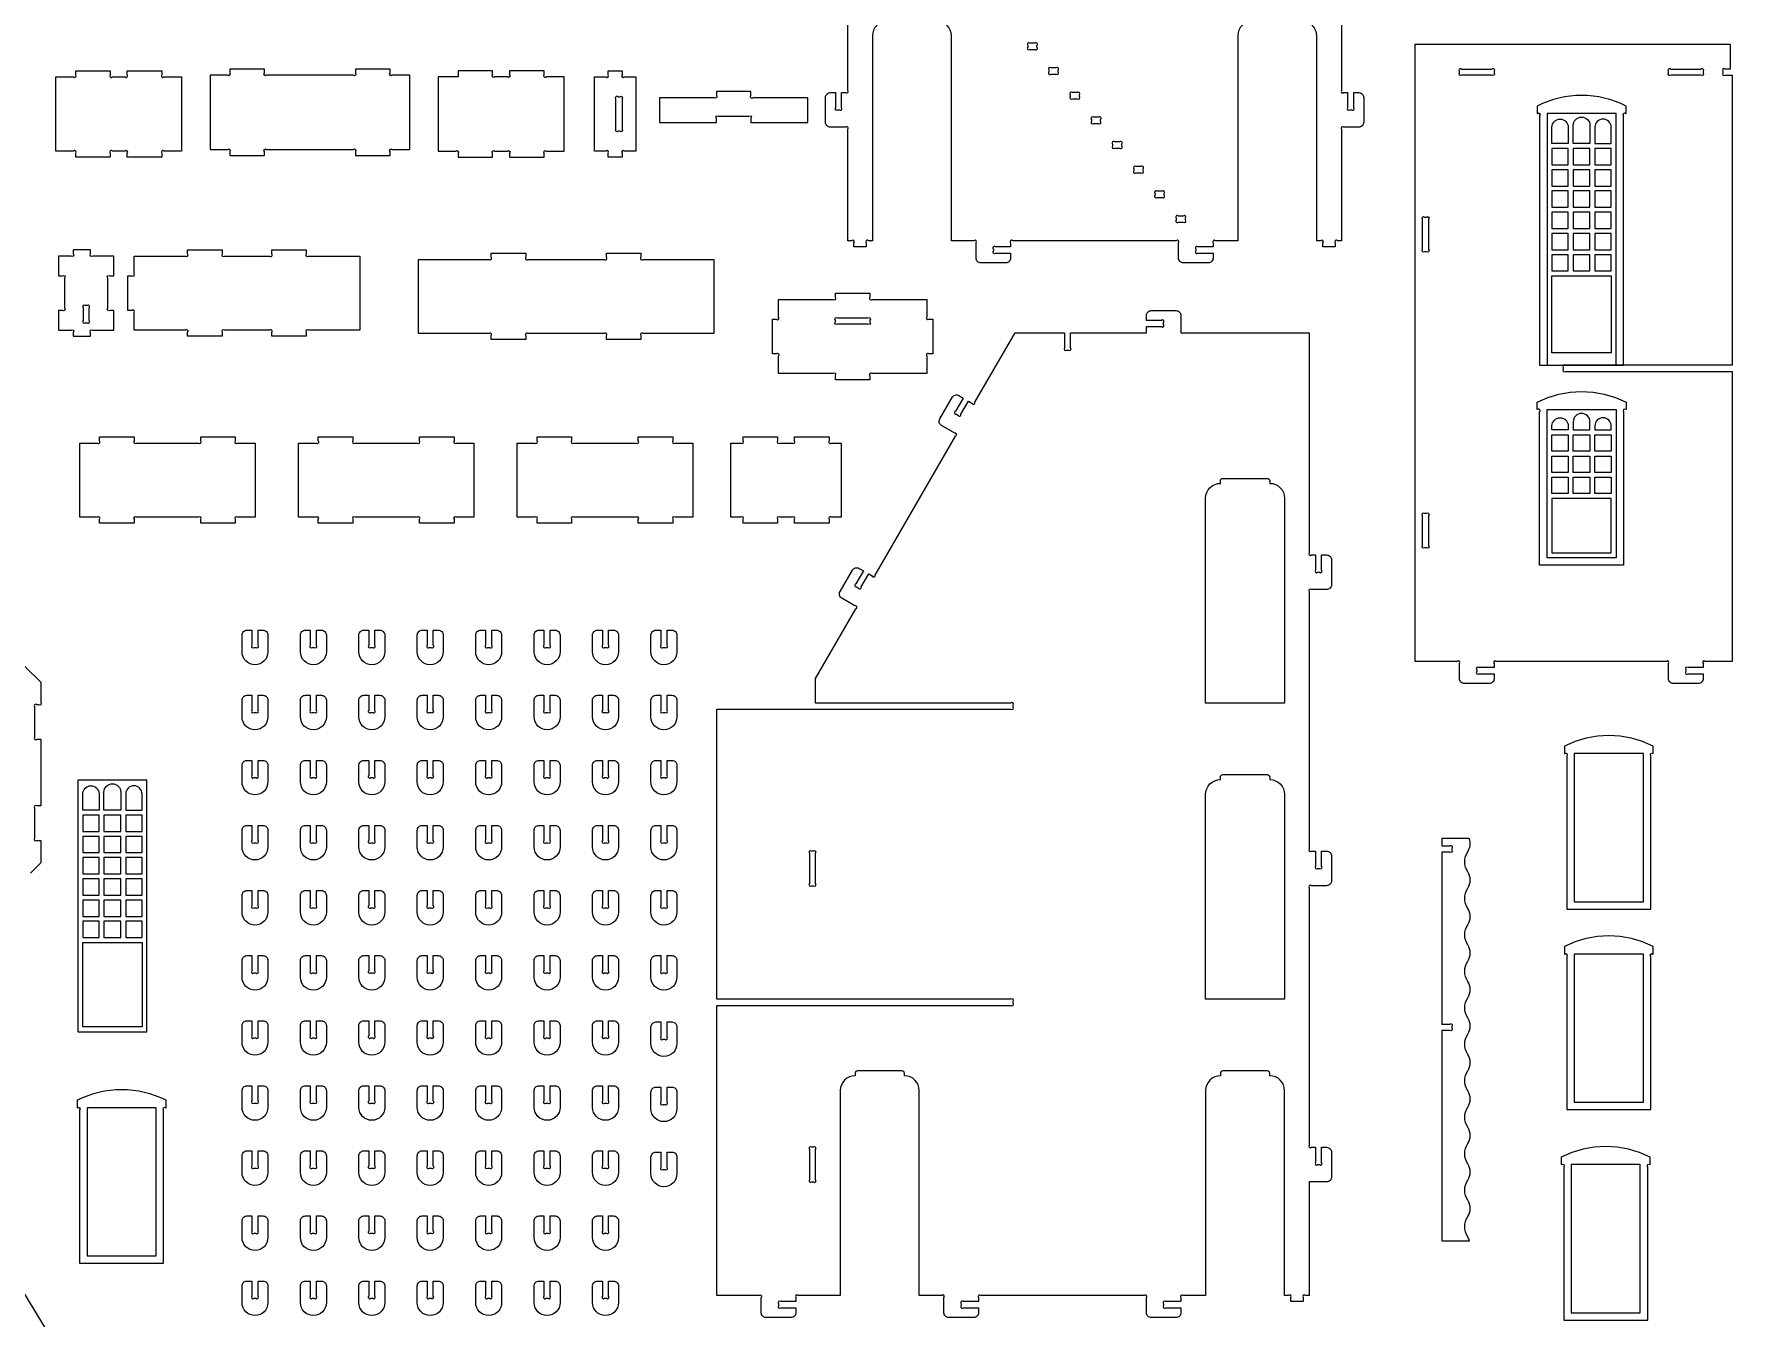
# Model space of a CAD drawing. Extents: x -923 to 1153, y -842 to 974.
# Drawn here: x 326 to 1151, y -45 to 579 of the extents above; entities that cross this region are included whole.
import ezdxf

# ---------------------------------------------------------------- set-up
doc = ezdxf.new("R2010")
doc.units = 0
doc.header["$MEASUREMENT"] = 0
doc.layers.get('0').update_dxf_attribs({"linetype": 'CONTINUOUS'})

msp = doc.modelspace()

# ---------------------------------------------------------------- linework, layer by layer
for points in [[(961.21, 676.88), (961.21, 551.8, 1), (962.27, 550.74), (964.21, 550.74), (964.21, 543.4, 1), (965.27, 542.34), (966.15, 542.34, 1), (967.21, 543.4), (967.21, 550.74), (969.61, 550.74, -0.414214), (972.01, 548.34), (972.01, 536.34, -0.414214), (969.61, 533.94), (962.27, 533.94, 1), (961.21, 532.88), (961.21, 478.74), (959.27, 478.74, 1), (958.21, 477.68), (958.21, 475.74), (952.21, 475.74), (952.21, 477.68, 1), (951.15, 478.74), (949.21, 478.74), (949.21, 578.34, 0.414214), (942.01, 585.54)], [(740.41, 585.54, 0.414214), (733.21, 578.34), (733.21, 478.74), (731.27, 478.74, 1), (730.21, 477.68), (730.21, 475.74), (724.21, 475.74), (724.21, 477.68, 1), (723.15, 478.74), (721.21, 478.74), (721.21, 532.88, 1), (720.15, 533.94), (712.81, 533.94, -0.414214), (710.41, 536.34), (710.41, 548.34, -0.414214), (712.81, 550.74), (715.21, 550.74), (715.21, 543.4, 1), (716.27, 542.34), (717.15, 542.34, 1), (718.21, 543.4), (718.21, 550.74), (720.15, 550.74, 1), (721.21, 551.8), (721.21, 619.74)], [(918.01, 585.54, 0.414214), (910.81, 578.34), (910.81, 478.74), (899.87, 478.74, 1), (898.81, 477.68), (898.81, 475.74), (891.47, 475.74, 1), (890.41, 474.68), (890.41, 473.8, 1), (891.47, 472.74), (898.81, 472.74), (898.81, 470.34, -0.414214), (896.41, 467.94), (884.41, 467.94, -0.414214), (882.01, 470.34), (882.01, 477.68, 1), (880.95, 478.74), (801.47, 478.74, 1), (800.41, 477.68), (800.41, 475.74), (793.07, 475.74, 1), (792.01, 474.68), (792.01, 473.8, 1), (793.07, 472.74), (800.41, 472.74), (800.41, 470.34, -0.414214), (798.01, 467.94), (786.01, 467.94, -0.414214), (783.61, 470.34), (783.61, 477.68, 1), (782.55, 478.74), (771.61, 478.74), (771.61, 578.34, 0.414214), (764.41, 585.54)], [(321.25, 271.72), (328.95, 264.03), (328.95, 254.2, -1), (327.89, 253.14), (327.01, 253.14, 1), (325.95, 252.08), (325.95, 237.4, 1), (327.01, 236.34), (328.95, 236.34), (328.95, 203.94), (327.01, 203.94, 1), (325.95, 202.88), (325.95, 188.2, 1), (327.01, 187.14), (328.95, 187.14), (328.95, 176.25), (323.94, 171.25)]]:
    msp.add_lwpolyline(points, format="xyb")
for points in [[(809.79, 571.74), (812.15, 571.74, 1), (813.21, 572.8), (813.21, 573.68, 1), (812.15, 574.74), (809.79, 574.74, 1), (808.73, 573.68), (808.73, 572.8, 1)], [(1150.2, 562.2), (1147.66, 562.2, 1), (1146.6, 561.14), (1146.6, 560.26, 1), (1147.66, 559.2), (1151.08, 559.2), (1151.08, 418.2), (1070.05, 418.2, 1), (1068.99, 417.14), (1068.99, 416.26, 1), (1070.05, 415.2), (1151.08, 415.2), (1151.08, 274.2), (1138.07, 274.2, 1), (1137.01, 273.14), (1137.01, 271.2), (1129.67, 271.2, 1), (1128.61, 270.14), (1128.61, 269.26, 1), (1129.67, 268.2), (1137.01, 268.2), (1137.01, 265.8, -0.414214), (1134.61, 263.4), (1122.61, 263.4, -0.414214), (1120.21, 265.8), (1120.21, 273.14, 1), (1119.15, 274.2), (1036.45, 274.2, 1), (1035.39, 273.14), (1035.39, 271.2), (1028.05, 271.2, 1), (1026.99, 270.14), (1026.99, 269.26, 1), (1028.05, 268.2), (1035.39, 268.2), (1035.39, 265.8, -0.414214), (1032.99, 263.4), (1020.99, 263.4, -0.414214), (1018.59, 265.8), (1018.59, 273.14, 1), (1017.53, 274.2), (996.99, 274.2), (996.99, 574.2), (1150.2, 574.2)], [(397.42, 522.33), (388.84, 522.33, 1), (387.78, 521.27), (387.78, 519.33), (370.98, 519.33), (370.98, 521.27, 1), (369.92, 522.33), (363.79, 522.33, 1), (362.73, 521.27), (362.73, 519.33), (345.93, 519.33), (345.93, 521.27, 1), (344.87, 522.33), (336.28, 522.33), (336.28, 558.33), (344.87, 558.33, 1), (345.93, 559.39), (345.93, 561.33), (362.73, 561.33), (362.73, 559.39, 1), (363.79, 558.33), (369.92, 558.33, 1), (370.98, 559.39), (370.98, 561.33), (387.78, 561.33), (387.78, 559.39, 1), (388.84, 558.33), (397.42, 558.33)], [(437.66, 520.14), (437.66, 522.08, -1), (438.72, 523.14), (480.85, 523.14, -1), (481.91, 522.08), (481.91, 520.14), (498.71, 520.14), (498.71, 522.08, -1), (499.77, 523.14), (508.36, 523.14), (508.36, 559.14), (499.77, 559.14, -1), (498.71, 560.2), (498.71, 562.14), (481.91, 562.14), (481.91, 560.2, -1), (480.85, 559.14), (438.72, 559.14, -1), (437.66, 560.2), (437.66, 562.14), (420.86, 562.14), (420.86, 560.2, -1), (419.8, 559.14), (411.22, 559.14), (411.22, 523.14), (419.8, 523.14, -1), (420.86, 522.08), (420.86, 520.14)], [(573.65, 519.33), (573.65, 521.27, -1), (574.71, 522.33), (583.29, 522.33), (583.29, 558.33), (574.71, 558.33, -1), (573.65, 559.39), (573.65, 561.33), (556.85, 561.33), (556.85, 559.39, -1), (555.79, 558.33), (549.65, 558.33, -1), (548.59, 559.39), (548.59, 561.33), (531.79, 561.33), (531.79, 558.33), (522.15, 558.33), (522.15, 522.33), (530.73, 522.33, -1), (531.79, 521.27), (531.79, 519.33), (548.59, 519.33), (548.59, 521.27, -1), (549.65, 522.33), (555.79, 522.33, -1), (556.85, 521.27), (556.85, 519.33)], [(618.2, 522.33), (612.55, 522.33, 1), (611.49, 521.27), (611.49, 519.33), (604.77, 519.33), (604.77, 521.27, 1), (603.71, 522.33), (598.06, 522.33), (598.06, 558.33), (603.71, 558.33, 1), (604.77, 559.39), (604.77, 561.33), (611.49, 561.33), (611.49, 559.39, 1), (612.55, 558.33), (618.2, 558.33)], [(819.03, 561.68), (819.03, 560.8, 1), (820.09, 559.74), (822.45, 559.74, 1), (823.52, 560.8), (823.52, 561.68, 1), (822.45, 562.74), (820.09, 562.74, 1)], [(1019.65, 562.2), (1034.33, 562.2, -1), (1035.39, 561.14), (1035.39, 560.26, -1), (1034.33, 559.2), (1019.65, 559.2, -1), (1018.59, 560.26), (1018.59, 561.14, -1)], [(1135.95, 559.2), (1121.27, 559.2, -1), (1120.21, 560.26), (1120.21, 561.14, -1), (1121.27, 562.2), (1135.95, 562.2, -1), (1137.01, 561.14), (1137.01, 560.26, -1)], [(611.49, 547.67), (611.49, 532.99, -1), (610.43, 531.93), (609.55, 531.93, -1), (608.49, 532.99), (608.49, 547.67, -1), (609.55, 548.73), (610.43, 548.73, -1)], [(657.35, 536.25), (657.35, 538.19, -1), (658.41, 539.25), (673.09, 539.25, -1), (674.15, 538.19), (674.15, 536.25), (701.75, 536.25), (701.75, 548.25), (675.21, 548.25, -1), (674.15, 549.31), (674.15, 551.25), (657.35, 551.25), (657.35, 549.31, -1), (656.29, 548.25), (629.75, 548.25), (629.75, 536.25)], [(833.82, 548.8), (833.82, 549.68, 1), (832.76, 550.74), (830.4, 550.74, 1), (829.34, 549.68), (829.34, 548.8, 1), (830.4, 547.74), (832.76, 547.74, 1)], [(1056.35, 540.6), (1056.49, 540.6, -1), (1057.55, 539.54), (1057.55, 418.2), (1098.35, 418.2), (1098.35, 539.54, -1), (1099.41, 540.6), (1099.55, 540.6), (1099.55, 544.2, 0.238913), (1056.35, 544.2)], [(840.71, 535.74), (843.07, 535.74, 1), (844.13, 536.8), (844.13, 537.68, 1), (843.07, 538.74), (840.71, 538.74, 1), (839.65, 537.68), (839.65, 536.8, 1)], [(1071.47, 533.86), (1071.47, 525.94), (1063.55, 525.94), (1063.55, 533.86, -1)], [(1073.87, 525.94), (1073.87, 534.72, -1), (1082.03, 534.72), (1082.03, 525.94)], [(1084.43, 533.86), (1084.43, 525.94), (1092.35, 525.94), (1092.35, 533.86, 1)], [(851.02, 523.74), (853.38, 523.74, 1), (854.44, 524.8), (854.44, 525.68, 1), (853.38, 526.74), (851.02, 526.74, 1), (849.96, 525.68), (849.96, 524.8, 1)], [(861.33, 511.74), (863.69, 511.74, 1), (864.75, 512.8), (864.75, 513.68, 1), (863.69, 514.74), (861.33, 514.74, 1), (860.27, 513.68), (860.27, 512.8, 1)], [(871.64, 499.74), (874, 499.74, 1), (875.06, 500.8), (875.06, 501.68, 1), (874, 502.74), (871.64, 502.74, 1), (870.58, 501.68), (870.58, 500.8, 1)], [(881.95, 487.74), (884.31, 487.74, 1), (885.37, 488.8), (885.37, 489.68, 1), (884.31, 490.74), (881.95, 490.74, 1), (880.89, 489.68), (880.89, 488.8, 1)], [(1003.59, 489.14), (1003.59, 474.46, -1), (1002.53, 473.4), (1002.09, 473.4), (1001.65, 473.4, -1), (1000.59, 474.46), (1000.59, 489.14, -1), (1001.65, 490.2), (1002.53, 490.2, -1)], [(353.11, 432.24), (353.11, 434.18, -1), (354.17, 435.24), (364.51, 435.24), (364.51, 444.84), (362.57, 444.84, -1), (361.51, 445.9), (361.51, 460.58, -1), (362.57, 461.64), (364.51, 461.64), (364.51, 471.24), (354.17, 471.24, -1), (353.11, 472.3), (353.11, 474.24), (344.71, 474.24), (344.71, 472.3, -1), (343.65, 471.24), (337.51, 471.24), (337.51, 461.64), (339.45, 461.64, -1), (340.51, 460.58), (340.51, 445.9, -1), (339.45, 444.84), (337.51, 444.84), (337.51, 435.24), (343.65, 435.24, -1), (344.71, 434.18), (344.71, 432.24)], [(484.07, 435.24), (459.09, 435.24, 1), (458.03, 434.18), (458.03, 432.24), (441.23, 432.24), (441.23, 434.18, 1), (440.17, 435.24), (418.2, 435.24, 1), (417.14, 434.18), (417.14, 432.24), (400.34, 432.24), (400.34, 434.18, 1), (399.28, 435.24), (374.3, 435.24), (374.3, 443.78, 1), (373.24, 444.84), (371.3, 444.84), (371.3, 461.64), (373.24, 461.64, 1), (374.3, 462.7), (374.3, 471.24), (399.28, 471.24, 1), (400.34, 472.3), (400.34, 474.24), (417.14, 474.24), (417.14, 472.3, 1), (418.2, 471.24), (440.17, 471.24, 1), (441.23, 472.3), (441.23, 474.24), (458.03, 474.24), (458.03, 472.3, 1), (459.09, 471.24), (484.07, 471.24)], [(564.69, 472.63), (564.69, 470.69, 1), (565.75, 469.63), (602.82, 469.63, 1), (603.88, 470.69), (603.88, 472.63), (620.68, 472.63), (620.68, 470.69, 1), (621.74, 469.63), (656.06, 469.63), (656.06, 433.63), (621.74, 433.63, 1), (620.68, 432.57), (620.68, 430.63), (603.88, 430.63), (603.88, 432.57, 1), (602.82, 433.63), (565.75, 433.63, 1), (564.69, 432.57), (564.69, 430.63), (547.89, 430.63), (547.89, 432.57, 1), (546.83, 433.63), (512.51, 433.63), (512.51, 469.63), (546.83, 469.63, 1), (547.89, 470.69), (547.89, 472.63)], [(349.51, 446.18), (349.51, 439.9, 1), (350.57, 438.84), (351.45, 438.84, 1), (352.51, 439.9), (352.51, 446.18, 1), (351.45, 447.24), (350.57, 447.24, 1)], [(715.23, 411.16), (715.23, 413.1, 1), (714.17, 414.16), (687.63, 414.16), (687.63, 422.7, 1), (686.57, 423.76), (684.63, 423.76), (684.63, 440.56), (686.57, 440.56, 1), (687.63, 441.62), (687.63, 450.16), (714.17, 450.16, 1), (715.23, 451.22), (715.23, 453.16), (732.03, 453.16), (732.03, 451.22, 1), (733.09, 450.16), (759.63, 450.16), (759.63, 441.62, 1), (760.69, 440.56), (762.63, 440.56), (762.63, 423.76), (760.69, 423.76, 1), (759.63, 422.7), (759.63, 414.16), (733.09, 414.16, 1), (732.03, 413.1), (732.03, 411.16)], [(827.63, 425.56), (828.51, 425.56, 1), (829.57, 426.62), (829.57, 433.96), (866.38, 433.96), (866.38, 436.96), (873.72, 436.96, 1), (874.78, 438.02), (874.78, 438.9, 1), (873.72, 439.96), (866.38, 439.96), (866.38, 442.36, -0.414214), (868.78, 444.76), (880.78, 444.76, -0.414214), (883.18, 442.36), (883.18, 433.96), (945.58, 433.96), (945.58, 327.02, 1), (946.64, 325.96), (948.58, 325.96), (948.58, 318.62, 1), (949.64, 317.56), (950.52, 317.56, 1), (951.58, 318.62), (951.58, 325.96), (953.98, 325.96, -0.414214), (956.38, 323.56), (956.38, 311.56, -0.414214), (953.98, 309.16), (946.64, 309.16, 1), (945.58, 308.1), (945.58, 183.02, 1), (946.64, 181.96), (948.58, 181.96), (948.58, 174.62, 1), (949.64, 173.56), (950.52, 173.56, 1), (951.58, 174.62), (951.58, 181.96), (953.98, 181.96, -0.414214), (956.38, 179.56), (956.38, 167.56, -0.414214), (953.98, 165.16), (946.64, 165.16, 1), (945.58, 164.1), (945.58, 39.02, 1), (946.64, 37.96), (948.58, 37.96), (948.58, 30.62, 1), (949.64, 29.56), (950.52, 29.56, 1), (951.58, 30.62), (951.58, 37.96), (953.98, 37.96, -0.414214), (956.38, 35.56), (956.38, 23.56, -0.414214), (953.98, 21.16), (945.58, 21.16), (945.58, -34.04), (943.64, -34.04, 1), (942.58, -35.1), (942.58, -37.04), (936.58, -37.04), (936.58, -35.1, 1), (935.52, -34.04), (933.58, -34.04), (933.58, 65.56, 0.414214), (926.38, 72.76), (926.38, 73.96, 0.414214), (925.18, 75.16), (903.58, 75.16, 0.414214), (902.38, 73.96), (902.38, 72.76, 0.414214), (895.18, 65.56), (895.18, -34.04), (884.24, -34.04, 1), (883.18, -35.1), (883.18, -37.04), (875.84, -37.04, 1), (874.78, -38.1), (874.78, -38.98, 1), (875.84, -40.04), (883.18, -40.04), (883.18, -42.44, -0.414214), (880.78, -44.84), (868.78, -44.84, -0.414214), (866.38, -42.44), (866.38, -35.1, 1), (865.32, -34.04), (785.84, -34.04, 1), (784.78, -35.1), (784.78, -37.04), (777.44, -37.04, 1), (776.38, -38.1), (776.38, -38.98, 1), (777.44, -40.04), (784.78, -40.04), (784.78, -42.44, -0.414214), (782.38, -44.84), (770.38, -44.84, -0.414214), (767.98, -42.44), (767.98, -35.1, 1), (766.92, -34.04), (755.98, -34.04), (755.98, 65.56, 0.414214), (748.78, 72.76), (748.78, 73.96, 0.414214), (747.58, 75.16), (725.98, 75.16, 0.414214), (724.78, 73.96), (724.78, 72.76, 0.414214), (717.58, 65.56), (717.58, -34.04), (697.04, -34.04, 1), (695.98, -35.1), (695.98, -37.04), (688.64, -37.04, 1), (687.58, -38.1), (687.58, -38.98, 1), (688.64, -40.04), (695.98, -40.04), (695.98, -42.44, -0.414214), (693.58, -44.84), (681.58, -44.84, -0.414214), (679.18, -42.44), (679.18, -35.1, 1), (678.12, -34.04), (657.58, -34.04), (657.58, 106.96), (800.52, 106.96, 1), (801.58, 108.02), (801.58, 108.9, 1), (800.52, 109.96), (657.58, 109.96), (657.58, 250.96), (800.52, 250.96, 1), (801.58, 252.02), (801.58, 252.9, 1), (800.52, 253.96), (705.58, 253.96), (705.58, 265.96), (725.1, 299.77, 1), (724.71, 301.22), (718.35, 304.89, -0.414214), (717.47, 308.17), (723.47, 318.56, -0.414214), (726.75, 319.44), (728.83, 318.24), (725.16, 311.88, 1), (725.55, 310.43), (726.31, 309.99, 1), (727.76, 310.38), (731.43, 316.74), (733.11, 315.77, 1), (734.56, 316.16), (773.59, 383.77, 1), (773.21, 385.22), (766.85, 388.89, -0.414214), (765.97, 392.17), (771.97, 402.56, -0.414214), (775.25, 403.44), (777.33, 402.24), (773.66, 395.88, 1), (774.05, 394.43), (774.81, 393.99, 1), (776.26, 394.38), (779.93, 400.74), (781.61, 399.77, 1), (783.05, 400.16), (802.57, 433.96), (826.57, 433.96), (826.57, 426.62, 1)], [(730.97, 438.16), (716.29, 438.16, -1), (715.23, 439.22), (715.23, 440.1, -1), (716.29, 441.16), (730.97, 441.16, -1), (732.03, 440.1), (732.03, 439.22, -1)], [(1099.55, 396.6), (1099.41, 396.6, 1), (1098.35, 395.54), (1098.35, 321), (1057.55, 321), (1057.55, 395.54, 1), (1056.49, 396.6), (1056.35, 396.6), (1056.35, 400.2, -0.238913), (1099.55, 400.2)], [(1071.47, 388.66), (1071.47, 386.74), (1063.55, 386.74), (1063.55, 388.66, -1)], [(1082.03, 386.74), (1082.03, 390.72, 1), (1073.87, 390.72), (1073.87, 386.74)], [(1084.43, 388.66), (1084.43, 386.74), (1092.35, 386.74), (1092.35, 388.66, 1)], [(433.15, 344.34), (424.57, 344.34, 1), (423.5, 343.28), (423.5, 341.34), (406.7, 341.34), (406.7, 343.28, 1), (405.64, 344.34), (375.36, 344.34, 1), (374.3, 343.28), (374.3, 341.34), (357.5, 341.34), (357.5, 343.28, 1), (356.44, 344.34), (347.86, 344.34), (347.86, 380.34), (356.44, 380.34, 1), (357.5, 381.4), (357.5, 383.34), (374.3, 383.34), (374.3, 381.4, 1), (375.36, 380.34), (405.64, 380.34, 1), (406.7, 381.4), (406.7, 383.34), (423.5, 383.34), (423.5, 381.4, 1), (424.57, 380.34), (433.15, 380.34)], [(454.21, 380.34), (462.79, 380.34, 1), (463.85, 381.4), (463.85, 383.34), (480.65, 383.34), (480.65, 381.4, 1), (481.71, 380.34), (511.99, 380.34, 1), (513.05, 381.4), (513.05, 383.34), (529.85, 383.34), (529.85, 381.4, 1), (530.91, 380.34), (539.5, 380.34), (539.5, 344.34), (530.91, 344.34, 1), (529.85, 343.28), (529.85, 341.34), (513.05, 341.34), (513.05, 343.28, 1), (511.99, 344.34), (481.71, 344.34, 1), (480.65, 343.28), (480.65, 341.34), (463.85, 341.34), (463.85, 343.28, 1), (462.79, 344.34), (454.21, 344.34)], [(560.55, 380.34), (569.14, 380.34, 1), (570.2, 381.4), (570.2, 383.34), (587, 383.34), (587, 381.4, 1), (588.06, 380.34), (618.34, 380.34, 1), (619.4, 381.4), (619.4, 383.34), (636.2, 383.34), (636.2, 381.4, 1), (637.26, 380.34), (645.84, 380.34), (645.84, 344.34), (637.26, 344.34, 1), (636.2, 343.28), (636.2, 341.34), (619.4, 341.34), (619.4, 343.28, 1), (618.34, 344.34), (588.06, 344.34, 1), (587, 343.28), (587, 341.34), (570.2, 341.34), (570.2, 343.28, 1), (569.14, 344.34), (560.55, 344.34)], [(664.46, 380.34), (669.24, 380.34, 1), (670.3, 381.4), (670.3, 383.34), (687.1, 383.34), (687.1, 381.4, 1), (688.16, 380.34), (694.29, 380.34, 1), (695.35, 381.4), (695.35, 383.34), (712.15, 383.34), (712.15, 381.4, 1), (713.21, 380.34), (717.99, 380.34), (717.99, 344.34), (713.21, 344.34, 1), (712.15, 343.28), (712.15, 341.34), (695.35, 341.34), (695.35, 343.28, 1), (694.29, 344.34), (688.16, 344.34, 1), (687.1, 343.28), (687.1, 341.34), (670.3, 341.34), (670.3, 343.28, 1), (669.24, 344.34), (664.46, 344.34)], [(933.58, 353.56), (933.58, 253.96), (895.18, 253.96), (895.18, 353.56, -0.414214), (902.38, 360.76), (902.38, 361.96, -0.414214), (903.58, 363.16), (925.18, 363.16, -0.414214), (926.38, 361.96), (926.38, 360.76, -0.414214)], [(1003.59, 345.14), (1003.59, 330.46, -1), (1002.53, 329.4), (1002.09, 329.4), (1001.65, 329.4, -1), (1000.59, 330.46), (1000.59, 345.14, -1), (1001.65, 346.2), (1002.53, 346.2, -1)], [(431.56, 289.38), (431.56, 282.04, 1), (432.62, 280.98), (433.5, 280.98, 1), (434.56, 282.04), (434.56, 289.38), (436.96, 289.38, -0.414214), (439.36, 286.98), (439.36, 278.88, -1), (426.76, 278.88), (426.76, 286.98, -0.414214), (429.16, 289.38)], [(459.96, 289.38), (459.96, 282.04, 1), (461.02, 280.98), (461.9, 280.98, 1), (462.96, 282.04), (462.96, 289.38), (465.36, 289.38, -0.414214), (467.76, 286.98), (467.76, 278.88, -1), (455.16, 278.88), (455.16, 286.98, -0.414214), (457.56, 289.38)], [(488.36, 289.38), (488.36, 282.04, 1), (489.42, 280.98), (490.3, 280.98, 1), (491.36, 282.04), (491.36, 289.38), (493.76, 289.38, -0.414214), (496.16, 286.98), (496.16, 278.88, -1), (483.56, 278.88), (483.56, 286.98, -0.414214), (485.96, 289.38)], [(516.76, 289.38), (516.76, 282.04, 1), (517.82, 280.98), (518.7, 280.98, 1), (519.76, 282.04), (519.76, 289.38), (522.16, 289.38, -0.414214), (524.56, 286.98), (524.56, 278.88, -1), (511.96, 278.88), (511.96, 286.98, -0.414214), (514.36, 289.38)], [(545.16, 289.38), (545.16, 282.04, 1), (546.22, 280.98), (547.1, 280.98, 1), (548.16, 282.04), (548.16, 289.38), (550.56, 289.38, -0.414214), (552.96, 286.98), (552.96, 278.88, -1), (540.36, 278.88), (540.36, 286.98, -0.414214), (542.76, 289.38)], [(573.56, 289.38), (573.56, 282.04, 1), (574.62, 280.98), (575.5, 280.98, 1), (576.56, 282.04), (576.56, 289.38), (578.96, 289.38, -0.414214), (581.36, 286.98), (581.36, 278.88, -1), (568.76, 278.88), (568.76, 286.98, -0.414214), (571.16, 289.38)], [(601.96, 289.38), (601.96, 282.04, 1), (603.02, 280.98), (603.9, 280.98, 1), (604.96, 282.04), (604.96, 289.38), (607.36, 289.38, -0.414214), (609.76, 286.98), (609.76, 278.88, -1), (597.16, 278.88), (597.16, 286.98, -0.414214), (599.56, 289.38)], [(630.36, 289.38), (630.36, 282.04, 1), (631.42, 280.98), (632.3, 280.98, 1), (633.36, 282.04), (633.36, 289.38), (635.76, 289.38, -0.414214), (638.16, 286.98), (638.16, 278.88, -1), (625.56, 278.88), (625.56, 286.98, -0.414214), (627.96, 289.38)], [(431.56, 257.74), (431.56, 250.4, 1), (432.62, 249.34), (433.5, 249.34, 1), (434.56, 250.4), (434.56, 257.74), (436.96, 257.74, -0.414214), (439.36, 255.34), (439.36, 247.24, -1), (426.76, 247.24), (426.76, 255.34, -0.414214), (429.16, 257.74)], [(459.96, 257.74), (459.96, 250.4, 1), (461.02, 249.34), (461.9, 249.34, 1), (462.96, 250.4), (462.96, 257.74), (465.36, 257.74, -0.414214), (467.76, 255.34), (467.76, 247.24, -1), (455.16, 247.24), (455.16, 255.34, -0.414214), (457.56, 257.74)], [(488.36, 257.74), (488.36, 250.4, 1), (489.42, 249.34), (490.3, 249.34, 1), (491.36, 250.4), (491.36, 257.74), (493.76, 257.74, -0.414214), (496.16, 255.34), (496.16, 247.24, -1), (483.56, 247.24), (483.56, 255.34, -0.414214), (485.96, 257.74)], [(516.76, 257.74), (516.76, 250.4, 1), (517.82, 249.34), (518.7, 249.34, 1), (519.76, 250.4), (519.76, 257.74), (522.16, 257.74, -0.414214), (524.56, 255.34), (524.56, 247.24, -1), (511.96, 247.24), (511.96, 255.34, -0.414214), (514.36, 257.74)], [(545.16, 257.74), (545.16, 250.4, 1), (546.22, 249.34), (547.1, 249.34, 1), (548.16, 250.4), (548.16, 257.74), (550.56, 257.74, -0.414214), (552.96, 255.34), (552.96, 247.24, -1), (540.36, 247.24), (540.36, 255.34, -0.414214), (542.76, 257.74)], [(573.56, 257.74), (573.56, 250.4, 1), (574.62, 249.34), (575.5, 249.34, 1), (576.56, 250.4), (576.56, 257.74), (578.96, 257.74, -0.414214), (581.36, 255.34), (581.36, 247.24, -1), (568.76, 247.24), (568.76, 255.34, -0.414214), (571.16, 257.74)], [(601.96, 257.74), (601.96, 250.4, 1), (603.02, 249.34), (603.9, 249.34, 1), (604.96, 250.4), (604.96, 257.74), (607.36, 257.74, -0.414214), (609.76, 255.34), (609.76, 247.24, -1), (597.16, 247.24), (597.16, 255.34, -0.414214), (599.56, 257.74)], [(630.36, 257.74), (630.36, 250.4, 1), (631.42, 249.34), (632.3, 249.34, 1), (633.36, 250.4), (633.36, 257.74), (635.76, 257.74, -0.414214), (638.16, 255.34), (638.16, 247.24, -1), (625.56, 247.24), (625.56, 255.34, -0.414214), (627.96, 257.74)], [(1069.58, 229.36), (1069.72, 229.36, -1), (1070.78, 228.3), (1070.78, 153.76), (1111.58, 153.76), (1111.58, 228.3, -1), (1112.64, 229.36), (1112.78, 229.36), (1112.78, 232.96, 0.238913), (1069.58, 232.96)], [(431.56, 226.1), (431.56, 218.76, 1), (432.62, 217.7), (433.5, 217.7, 1), (434.56, 218.76), (434.56, 226.1), (436.96, 226.1, -0.414214), (439.36, 223.7), (439.36, 215.6, -1), (426.76, 215.6), (426.76, 223.7, -0.414214), (429.16, 226.1)], [(459.96, 226.1), (459.96, 218.76, 1), (461.02, 217.7), (461.9, 217.7, 1), (462.96, 218.76), (462.96, 226.1), (465.36, 226.1, -0.414214), (467.76, 223.7), (467.76, 215.6, -1), (455.16, 215.6), (455.16, 223.7, -0.414214), (457.56, 226.1)], [(488.36, 226.1), (488.36, 218.76, 1), (489.42, 217.7), (490.3, 217.7, 1), (491.36, 218.76), (491.36, 226.1), (493.76, 226.1, -0.414214), (496.16, 223.7), (496.16, 215.6, -1), (483.56, 215.6), (483.56, 223.7, -0.414214), (485.96, 226.1)], [(516.76, 226.1), (516.76, 218.76, 1), (517.82, 217.7), (518.7, 217.7, 1), (519.76, 218.76), (519.76, 226.1), (522.16, 226.1, -0.414214), (524.56, 223.7), (524.56, 215.6, -1), (511.96, 215.6), (511.96, 223.7, -0.414214), (514.36, 226.1)], [(545.16, 226.1), (545.16, 218.76, 1), (546.22, 217.7), (547.1, 217.7, 1), (548.16, 218.76), (548.16, 226.1), (550.56, 226.1, -0.414214), (552.96, 223.7), (552.96, 215.6, -1), (540.36, 215.6), (540.36, 223.7, -0.414214), (542.76, 226.1)], [(573.56, 226.1), (573.56, 218.76, 1), (574.62, 217.7), (575.5, 217.7, 1), (576.56, 218.76), (576.56, 226.1), (578.96, 226.1, -0.414214), (581.36, 223.7), (581.36, 215.6, -1), (568.76, 215.6), (568.76, 223.7, -0.414214), (571.16, 226.1)], [(601.96, 226.1), (601.96, 218.76, 1), (603.02, 217.7), (603.9, 217.7, 1), (604.96, 218.76), (604.96, 226.1), (607.36, 226.1, -0.414214), (609.76, 223.7), (609.76, 215.6, -1), (597.16, 215.6), (597.16, 223.7, -0.414214), (599.56, 226.1)], [(630.36, 226.1), (630.36, 218.76, 1), (631.42, 217.7), (632.3, 217.7, 1), (633.36, 218.76), (633.36, 226.1), (635.76, 226.1, -0.414214), (638.16, 223.7), (638.16, 215.6, -1), (625.56, 215.6), (625.56, 223.7, -0.414214), (627.96, 226.1)], [(359.67, 201.86), (359.67, 210.64, -1), (367.83, 210.64), (367.83, 201.86)], [(933.58, 209.56), (933.58, 109.96), (895.18, 109.96), (895.18, 209.56, -0.414214), (902.38, 216.76), (902.38, 217.96, -0.414214), (903.58, 219.16), (925.18, 219.16, -0.414214), (926.38, 217.96), (926.38, 216.76, -0.414214)], [(357.27, 209.78), (357.27, 201.86), (349.35, 201.86), (349.35, 209.78, -1)], [(370.23, 209.78), (370.23, 201.86), (378.15, 201.86), (378.15, 209.78, 1)], [(431.56, 194.46), (431.56, 187.12, 1), (432.62, 186.06), (433.5, 186.06, 1), (434.56, 187.12), (434.56, 194.46), (436.96, 194.46, -0.414214), (439.36, 192.06), (439.36, 183.96, -1), (426.76, 183.96), (426.76, 192.06, -0.414214), (429.16, 194.46)], [(459.96, 194.46), (459.96, 187.12, 1), (461.02, 186.06), (461.9, 186.06, 1), (462.96, 187.12), (462.96, 194.46), (465.36, 194.46, -0.414214), (467.76, 192.06), (467.76, 183.96, -1), (455.16, 183.96), (455.16, 192.06, -0.414214), (457.56, 194.46)], [(488.36, 194.46), (488.36, 187.12, 1), (489.42, 186.06), (490.3, 186.06, 1), (491.36, 187.12), (491.36, 194.46), (493.76, 194.46, -0.414214), (496.16, 192.06), (496.16, 183.96, -1), (483.56, 183.96), (483.56, 192.06, -0.414214), (485.96, 194.46)], [(516.76, 194.46), (516.76, 187.12, 1), (517.82, 186.06), (518.7, 186.06, 1), (519.76, 187.12), (519.76, 194.46), (522.16, 194.46, -0.414214), (524.56, 192.06), (524.56, 183.96, -1), (511.96, 183.96), (511.96, 192.06, -0.414214), (514.36, 194.46)], [(545.16, 194.46), (545.16, 187.12, 1), (546.22, 186.06), (547.1, 186.06, 1), (548.16, 187.12), (548.16, 194.46), (550.56, 194.46, -0.414214), (552.96, 192.06), (552.96, 183.96, -1), (540.36, 183.96), (540.36, 192.06, -0.414214), (542.76, 194.46)], [(573.56, 194.46), (573.56, 187.12, 1), (574.62, 186.06), (575.5, 186.06, 1), (576.56, 187.12), (576.56, 194.46), (578.96, 194.46, -0.414214), (581.36, 192.06), (581.36, 183.96, -1), (568.76, 183.96), (568.76, 192.06, -0.414214), (571.16, 194.46)], [(601.96, 194.46), (601.96, 187.12, 1), (603.02, 186.06), (603.9, 186.06, 1), (604.96, 187.12), (604.96, 194.46), (607.36, 194.46, -0.414214), (609.76, 192.06), (609.76, 183.96, -1), (597.16, 183.96), (597.16, 192.06, -0.414214), (599.56, 194.46)], [(630.36, 194.46), (630.36, 187.12, 1), (631.42, 186.06), (632.3, 186.06, 1), (633.36, 187.12), (633.36, 194.46), (635.76, 194.46, -0.414214), (638.16, 192.06), (638.16, 183.96, -1), (625.56, 183.96), (625.56, 192.06, -0.414214), (627.96, 194.46)], [(702.58, 180.9), (702.58, 166.22, 1), (703.64, 165.16), (704.08, 165.16), (704.52, 165.16, 1), (705.58, 166.22), (705.58, 180.9, 1), (704.52, 181.96), (703.64, 181.96, 1)], [(1023.51, -7.53, 0.076889), (1022.59, -5.53, -0.300981), (1022.59, 4.27, 0.300981), (1022.59, 12.21, -0.300981), (1022.59, 22.01, 0.300981), (1022.59, 29.95, -0.300981), (1022.59, 39.75, 0.300981), (1022.59, 47.69, -0.300981), (1022.59, 57.49, 0.300981), (1022.59, 65.43, -0.300981), (1022.59, 75.23, 0.300981), (1022.59, 83.17, -0.300981), (1022.59, 92.97, 0.300981), (1022.59, 100.91, -0.300981), (1022.59, 110.71, 0.300981), (1022.59, 118.65, -0.300981), (1022.59, 128.45, 0.300981), (1022.59, 136.39, -0.300981), (1022.59, 146.19, 0.300981), (1022.59, 154.13, -0.300981), (1022.59, 163.93, 0.300981), (1022.59, 171.87, -0.300981), (1022.59, 181.67, 0.236244), (1023.37, 188.06), (1010.08, 188.06), (1010.08, 184.46), (1013.82, 184.46, -1), (1014.88, 183.4), (1014.88, 182.52, -1), (1013.82, 181.46), (1010.08, 181.46), (1010.08, 97.8), (1013.82, 97.8, -1), (1014.88, 96.74), (1014.88, 95.86, -1), (1013.82, 94.8), (1010.08, 94.8), (1010.08, -7.53)], [(431.56, 162.81), (431.56, 155.48, 1), (432.62, 154.41), (433.5, 154.41, 1), (434.56, 155.48), (434.56, 162.81), (436.96, 162.81, -0.414214), (439.36, 160.41), (439.36, 152.31, -1), (426.76, 152.31), (426.76, 160.41, -0.414214), (429.16, 162.81)], [(459.96, 162.81), (459.96, 155.48, 1), (461.02, 154.41), (461.9, 154.41, 1), (462.96, 155.48), (462.96, 162.81), (465.36, 162.81, -0.414214), (467.76, 160.41), (467.76, 152.31, -1), (455.16, 152.31), (455.16, 160.41, -0.414214), (457.56, 162.81)], [(488.36, 162.81), (488.36, 155.48, 1), (489.42, 154.41), (490.3, 154.41, 1), (491.36, 155.48), (491.36, 162.81), (493.76, 162.81, -0.414214), (496.16, 160.41), (496.16, 152.31, -1), (483.56, 152.31), (483.56, 160.41, -0.414214), (485.96, 162.81)], [(516.76, 162.81), (516.76, 155.48, 1), (517.82, 154.41), (518.7, 154.41, 1), (519.76, 155.48), (519.76, 162.81), (522.16, 162.81, -0.414214), (524.56, 160.41), (524.56, 152.31, -1), (511.96, 152.31), (511.96, 160.41, -0.414214), (514.36, 162.81)], [(545.16, 162.81), (545.16, 155.48, 1), (546.22, 154.41), (547.1, 154.41, 1), (548.16, 155.48), (548.16, 162.81), (550.56, 162.81, -0.414214), (552.96, 160.41), (552.96, 152.31, -1), (540.36, 152.31), (540.36, 160.41, -0.414214), (542.76, 162.81)], [(573.56, 162.81), (573.56, 155.48, 1), (574.62, 154.41), (575.5, 154.41, 1), (576.56, 155.48), (576.56, 162.81), (578.96, 162.81, -0.414214), (581.36, 160.41), (581.36, 152.31, -1), (568.76, 152.31), (568.76, 160.41, -0.414214), (571.16, 162.81)], [(601.96, 162.81), (601.96, 155.48, 1), (603.02, 154.41), (603.9, 154.41, 1), (604.96, 155.48), (604.96, 162.81), (607.36, 162.81, -0.414214), (609.76, 160.41), (609.76, 152.31, -1), (597.16, 152.31), (597.16, 160.41, -0.414214), (599.56, 162.81)], [(630.36, 162.81), (630.36, 155.48, 1), (631.42, 154.41), (632.3, 154.41, 1), (633.36, 155.48), (633.36, 162.81), (635.76, 162.81, -0.414214), (638.16, 160.41), (638.16, 152.31, -1), (625.56, 152.31), (625.56, 160.41, -0.414214), (627.96, 162.81)], [(1069.58, 131.95), (1069.72, 131.95, -1), (1070.78, 130.88), (1070.78, 56.35), (1111.58, 56.35), (1111.58, 130.88, -1), (1112.64, 131.95), (1112.78, 131.95), (1112.78, 135.55, 0.238913), (1069.58, 135.55)], [(431.56, 131.17), (431.56, 123.83, 1), (432.62, 122.77), (433.5, 122.77, 1), (434.56, 123.83), (434.56, 131.17), (436.96, 131.17, -0.414214), (439.36, 128.77), (439.36, 120.67, -1), (426.76, 120.67), (426.76, 128.77, -0.414214), (429.16, 131.17)], [(459.96, 131.17), (459.96, 123.83, 1), (461.02, 122.77), (461.9, 122.77, 1), (462.96, 123.83), (462.96, 131.17), (465.36, 131.17, -0.414214), (467.76, 128.77), (467.76, 120.67, -1), (455.16, 120.67), (455.16, 128.77, -0.414214), (457.56, 131.17)], [(488.36, 131.17), (488.36, 123.83, 1), (489.42, 122.77), (490.3, 122.77, 1), (491.36, 123.83), (491.36, 131.17), (493.76, 131.17, -0.414214), (496.16, 128.77), (496.16, 120.67, -1), (483.56, 120.67), (483.56, 128.77, -0.414214), (485.96, 131.17)], [(516.76, 131.17), (516.76, 123.83, 1), (517.82, 122.77), (518.7, 122.77, 1), (519.76, 123.83), (519.76, 131.17), (522.16, 131.17, -0.414214), (524.56, 128.77), (524.56, 120.67, -1), (511.96, 120.67), (511.96, 128.77, -0.414214), (514.36, 131.17)], [(545.16, 131.17), (545.16, 123.83, 1), (546.22, 122.77), (547.1, 122.77, 1), (548.16, 123.83), (548.16, 131.17), (550.56, 131.17, -0.414214), (552.96, 128.77), (552.96, 120.67, -1), (540.36, 120.67), (540.36, 128.77, -0.414214), (542.76, 131.17)], [(573.56, 131.17), (573.56, 123.83, 1), (574.62, 122.77), (575.5, 122.77, 1), (576.56, 123.83), (576.56, 131.17), (578.96, 131.17, -0.414214), (581.36, 128.77), (581.36, 120.67, -1), (568.76, 120.67), (568.76, 128.77, -0.414214), (571.16, 131.17)], [(601.96, 131.17), (601.96, 123.83, 1), (603.02, 122.77), (603.9, 122.77, 1), (604.96, 123.83), (604.96, 131.17), (607.36, 131.17, -0.414214), (609.76, 128.77), (609.76, 120.67, -1), (597.16, 120.67), (597.16, 128.77, -0.414214), (599.56, 131.17)], [(630.36, 131.17), (630.36, 123.83, 1), (631.42, 122.77), (632.3, 122.77, 1), (633.36, 123.83), (633.36, 131.17), (635.76, 131.17, -0.414214), (638.16, 128.77), (638.16, 120.67, -1), (625.56, 120.67), (625.56, 128.77, -0.414214), (627.96, 131.17)], [(431.56, 99.53), (431.56, 92.19, 1), (432.62, 91.13), (433.5, 91.13, 1), (434.56, 92.19), (434.56, 99.53), (436.96, 99.53, -0.414214), (439.36, 97.13), (439.36, 89.03, -1), (426.76, 89.03), (426.76, 97.13, -0.414214), (429.16, 99.53)], [(459.96, 99.53), (459.96, 92.19, 1), (461.02, 91.13), (461.9, 91.13, 1), (462.96, 92.19), (462.96, 99.53), (465.36, 99.53, -0.414214), (467.76, 97.13), (467.76, 89.03, -1), (455.16, 89.03), (455.16, 97.13, -0.414214), (457.56, 99.53)], [(488.36, 99.53), (488.36, 92.19, 1), (489.42, 91.13), (490.3, 91.13, 1), (491.36, 92.19), (491.36, 99.53), (493.76, 99.53, -0.414214), (496.16, 97.13), (496.16, 89.03, -1), (483.56, 89.03), (483.56, 97.13, -0.414214), (485.96, 99.53)], [(516.76, 99.53), (516.76, 92.19, 1), (517.82, 91.13), (518.7, 91.13, 1), (519.76, 92.19), (519.76, 99.53), (522.16, 99.53, -0.414214), (524.56, 97.13), (524.56, 89.03, -1), (511.96, 89.03), (511.96, 97.13, -0.414214), (514.36, 99.53)], [(545.16, 99.53), (545.16, 92.19, 1), (546.22, 91.13), (547.1, 91.13, 1), (548.16, 92.19), (548.16, 99.53), (550.56, 99.53, -0.414214), (552.96, 97.13), (552.96, 89.03, -1), (540.36, 89.03), (540.36, 97.13, -0.414214), (542.76, 99.53)], [(573.56, 99.53), (573.56, 92.19, 1), (574.62, 91.13), (575.5, 91.13, 1), (576.56, 92.19), (576.56, 99.53), (578.96, 99.53, -0.414214), (581.36, 97.13), (581.36, 89.03, -1), (568.76, 89.03), (568.76, 97.13, -0.414214), (571.16, 99.53)], [(601.96, 99.53), (601.96, 92.19, 1), (603.02, 91.13), (603.9, 91.13, 1), (604.96, 92.19), (604.96, 99.53), (607.36, 99.53, -0.414214), (609.76, 97.13), (609.76, 89.03, -1), (597.16, 89.03), (597.16, 97.13, -0.414214), (599.56, 99.53)], [(630.36, 98.9), (630.36, 91.56, 1), (631.42, 90.5), (632.3, 90.5, 1), (633.36, 91.56), (633.36, 98.9), (635.76, 98.9, -0.414214), (638.16, 96.5), (638.16, 88.4, -1), (625.56, 88.4), (625.56, 96.5, -0.414214), (627.96, 98.9)], [(431.56, 67.89), (431.56, 60.55, 1), (432.62, 59.49), (433.5, 59.49, 1), (434.56, 60.55), (434.56, 67.89), (436.96, 67.89, -0.414214), (439.36, 65.49), (439.36, 57.39, -1), (426.76, 57.39), (426.76, 65.49, -0.414214), (429.16, 67.89)], [(459.96, 67.89), (459.96, 60.55, 1), (461.02, 59.49), (461.9, 59.49, 1), (462.96, 60.55), (462.96, 67.89), (465.36, 67.89, -0.414214), (467.76, 65.49), (467.76, 57.39, -1), (455.16, 57.39), (455.16, 65.49, -0.414214), (457.56, 67.89)], [(488.36, 67.89), (488.36, 60.55, 1), (489.42, 59.49), (490.3, 59.49, 1), (491.36, 60.55), (491.36, 67.89), (493.76, 67.89, -0.414214), (496.16, 65.49), (496.16, 57.39, -1), (483.56, 57.39), (483.56, 65.49, -0.414214), (485.96, 67.89)], [(516.76, 67.89), (516.76, 60.55, 1), (517.82, 59.49), (518.7, 59.49, 1), (519.76, 60.55), (519.76, 67.89), (522.16, 67.89, -0.414214), (524.56, 65.49), (524.56, 57.39, -1), (511.96, 57.39), (511.96, 65.49, -0.414214), (514.36, 67.89)], [(545.16, 67.89), (545.16, 60.55, 1), (546.22, 59.49), (547.1, 59.49, 1), (548.16, 60.55), (548.16, 67.89), (550.56, 67.89, -0.414214), (552.96, 65.49), (552.96, 57.39, -1), (540.36, 57.39), (540.36, 65.49, -0.414214), (542.76, 67.89)], [(573.56, 67.89), (573.56, 60.55, 1), (574.62, 59.49), (575.5, 59.49, 1), (576.56, 60.55), (576.56, 67.89), (578.96, 67.89, -0.414214), (581.36, 65.49), (581.36, 57.39, -1), (568.76, 57.39), (568.76, 65.49, -0.414214), (571.16, 67.89)], [(601.96, 67.89), (601.96, 60.55, 1), (603.02, 59.49), (603.9, 59.49, 1), (604.96, 60.55), (604.96, 67.89), (607.36, 67.89, -0.414214), (609.76, 65.49), (609.76, 57.39, -1), (597.16, 57.39), (597.16, 65.49, -0.414214), (599.56, 67.89)], [(630.36, 67.25), (630.36, 59.91, 1), (631.42, 58.85), (632.3, 58.85, 1), (633.36, 59.91), (633.36, 67.25), (635.76, 67.25, -0.414214), (638.16, 64.85), (638.16, 56.75, -1), (625.56, 56.75), (625.56, 64.85, -0.414214), (627.96, 67.25)], [(346.63, 57.21), (346.77, 57.21, -1), (347.83, 56.15), (347.83, -18.39), (388.63, -18.39), (388.63, 56.15, -1), (389.69, 57.21), (389.83, 57.21), (389.83, 60.81, 0.238913), (346.63, 60.81)], [(431.56, 36.24), (431.56, 28.91, 1), (432.62, 27.84), (433.5, 27.84, 1), (434.56, 28.91), (434.56, 36.24), (436.96, 36.24, -0.414214), (439.36, 33.84), (439.36, 25.74, -1), (426.76, 25.74), (426.76, 33.84, -0.414214), (429.16, 36.24)], [(459.96, 36.24), (459.96, 28.91, 1), (461.02, 27.84), (461.9, 27.84, 1), (462.96, 28.91), (462.96, 36.24), (465.36, 36.24, -0.414214), (467.76, 33.84), (467.76, 25.74, -1), (455.16, 25.74), (455.16, 33.84, -0.414214), (457.56, 36.24)], [(488.36, 36.24), (488.36, 28.91, 1), (489.42, 27.84), (490.3, 27.84, 1), (491.36, 28.91), (491.36, 36.24), (493.76, 36.24, -0.414214), (496.16, 33.84), (496.16, 25.74, -1), (483.56, 25.74), (483.56, 33.84, -0.414214), (485.96, 36.24)], [(516.76, 36.24), (516.76, 28.91, 1), (517.82, 27.84), (518.7, 27.84, 1), (519.76, 28.91), (519.76, 36.24), (522.16, 36.24, -0.414214), (524.56, 33.84), (524.56, 25.74, -1), (511.96, 25.74), (511.96, 33.84, -0.414214), (514.36, 36.24)], [(545.16, 36.24), (545.16, 28.91, 1), (546.22, 27.84), (547.1, 27.84, 1), (548.16, 28.91), (548.16, 36.24), (550.56, 36.24, -0.414214), (552.96, 33.84), (552.96, 25.74, -1), (540.36, 25.74), (540.36, 33.84, -0.414214), (542.76, 36.24)], [(573.56, 36.24), (573.56, 28.91, 1), (574.62, 27.84), (575.5, 27.84, 1), (576.56, 28.91), (576.56, 36.24), (578.96, 36.24, -0.414214), (581.36, 33.84), (581.36, 25.74, -1), (568.76, 25.74), (568.76, 33.84, -0.414214), (571.16, 36.24)], [(601.96, 36.24), (601.96, 28.91, 1), (603.02, 27.84), (603.9, 27.84, 1), (604.96, 28.91), (604.96, 36.24), (607.36, 36.24, -0.414214), (609.76, 33.84), (609.76, 25.74, -1), (597.16, 25.74), (597.16, 33.84, -0.414214), (599.56, 36.24)], [(630.36, 35.61), (630.36, 28.27, 1), (631.42, 27.21), (632.3, 27.21, 1), (633.36, 28.27), (633.36, 35.61), (635.76, 35.61, -0.414214), (638.16, 33.21), (638.16, 25.11, -1), (625.56, 25.11), (625.56, 33.21, -0.414214), (627.96, 35.61)], [(702.58, 36.9), (702.58, 22.22, 1), (703.64, 21.16), (704.08, 21.16), (704.52, 21.16, 1), (705.58, 22.22), (705.58, 36.9, 1), (704.52, 37.96), (703.64, 37.96, 1)], [(1068.08, 29.57), (1068.22, 29.57, -1), (1069.28, 28.51), (1069.28, -46.03), (1110.08, -46.03), (1110.08, 28.51, -1), (1111.14, 29.57), (1111.28, 29.57), (1111.28, 33.17, 0.238913), (1068.08, 33.17)], [(431.56, 4.6), (431.56, -2.74, 1), (432.62, -3.8), (433.5, -3.8, 1), (434.56, -2.74), (434.56, 4.6), (436.96, 4.6, -0.414214), (439.36, 2.2), (439.36, -5.9, -1), (426.76, -5.9), (426.76, 2.2, -0.414214), (429.16, 4.6)], [(459.96, 4.6), (459.96, -2.74, 1), (461.02, -3.8), (461.9, -3.8, 1), (462.96, -2.74), (462.96, 4.6), (465.36, 4.6, -0.414214), (467.76, 2.2), (467.76, -5.9, -1), (455.16, -5.9), (455.16, 2.2, -0.414214), (457.56, 4.6)], [(488.36, 4.6), (488.36, -2.74, 1), (489.42, -3.8), (490.3, -3.8, 1), (491.36, -2.74), (491.36, 4.6), (493.76, 4.6, -0.414214), (496.16, 2.2), (496.16, -5.9, -1), (483.56, -5.9), (483.56, 2.2, -0.414214), (485.96, 4.6)], [(516.76, 4.6), (516.76, -2.74, 1), (517.82, -3.8), (518.7, -3.8, 1), (519.76, -2.74), (519.76, 4.6), (522.16, 4.6, -0.414214), (524.56, 2.2), (524.56, -5.9, -1), (511.96, -5.9), (511.96, 2.2, -0.414214), (514.36, 4.6)], [(545.16, 4.6), (545.16, -2.74, 1), (546.22, -3.8), (547.1, -3.8, 1), (548.16, -2.74), (548.16, 4.6), (550.56, 4.6, -0.414214), (552.96, 2.2), (552.96, -5.9, -1), (540.36, -5.9), (540.36, 2.2, -0.414214), (542.76, 4.6)], [(573.56, 4.6), (573.56, -2.74, 1), (574.62, -3.8), (575.5, -3.8, 1), (576.56, -2.74), (576.56, 4.6), (578.96, 4.6, -0.414214), (581.36, 2.2), (581.36, -5.9, -1), (568.76, -5.9), (568.76, 2.2, -0.414214), (571.16, 4.6)], [(601.96, 4.6), (601.96, -2.74, 1), (603.02, -3.8), (603.9, -3.8, 1), (604.96, -2.74), (604.96, 4.6), (607.36, 4.6, -0.414214), (609.76, 2.2), (609.76, -5.9, -1), (597.16, -5.9), (597.16, 2.2, -0.414214), (599.56, 4.6)], [(431.56, -27.04), (431.56, -34.38, 1), (432.62, -35.44), (433.5, -35.44, 1), (434.56, -34.38), (434.56, -27.04), (436.96, -27.04, -0.414214), (439.36, -29.44), (439.36, -37.54, -1), (426.76, -37.54), (426.76, -29.44, -0.414214), (429.16, -27.04)], [(459.96, -27.04), (459.96, -34.38, 1), (461.02, -35.44), (461.9, -35.44, 1), (462.96, -34.38), (462.96, -27.04), (465.36, -27.04, -0.414214), (467.76, -29.44), (467.76, -37.54, -1), (455.16, -37.54), (455.16, -29.44, -0.414214), (457.56, -27.04)], [(488.36, -27.04), (488.36, -34.38, 1), (489.42, -35.44), (490.3, -35.44, 1), (491.36, -34.38), (491.36, -27.04), (493.76, -27.04, -0.414214), (496.16, -29.44), (496.16, -37.54, -1), (483.56, -37.54), (483.56, -29.44, -0.414214), (485.96, -27.04)], [(516.76, -27.04), (516.76, -34.38, 1), (517.82, -35.44), (518.7, -35.44, 1), (519.76, -34.38), (519.76, -27.04), (522.16, -27.04, -0.414214), (524.56, -29.44), (524.56, -37.54, -1), (511.96, -37.54), (511.96, -29.44, -0.414214), (514.36, -27.04)], [(545.16, -27.04), (545.16, -34.38, 1), (546.22, -35.44), (547.1, -35.44, 1), (548.16, -34.38), (548.16, -27.04), (550.56, -27.04, -0.414214), (552.96, -29.44), (552.96, -37.54, -1), (540.36, -37.54), (540.36, -29.44, -0.414214), (542.76, -27.04)], [(573.56, -27.04), (573.56, -34.38, 1), (574.62, -35.44), (575.5, -35.44, 1), (576.56, -34.38), (576.56, -27.04), (578.96, -27.04, -0.414214), (581.36, -29.44), (581.36, -37.54, -1), (568.76, -37.54), (568.76, -29.44, -0.414214), (571.16, -27.04)], [(601.96, -27.04), (601.96, -34.38, 1), (603.02, -35.44), (603.9, -35.44, 1), (604.96, -34.38), (604.96, -27.04), (607.36, -27.04, -0.414214), (609.76, -29.44), (609.76, -37.54, -1), (597.16, -37.54), (597.16, -29.44, -0.414214), (599.56, -27.04)]]:
    msp.add_lwpolyline(points, format="xyb", close=True)
for points in [[(1094.75, 540.6), (1061.15, 540.6), (1061.15, 418.2), (1094.75, 418.2)], [(1063.55, 515.62), (1071.47, 515.62), (1071.47, 523.54), (1063.55, 523.54)], [(1073.87, 515.62), (1082.03, 515.62), (1082.03, 523.54), (1073.87, 523.54)], [(1084.43, 515.62), (1092.35, 515.62), (1092.35, 523.54), (1084.43, 523.54)], [(1063.55, 505.3), (1071.47, 505.3), (1071.47, 513.22), (1063.55, 513.22)], [(1073.87, 505.3), (1082.03, 505.3), (1082.03, 513.22), (1073.87, 513.22)], [(1084.43, 505.3), (1092.35, 505.3), (1092.35, 513.22), (1084.43, 513.22)], [(1063.55, 494.98), (1071.47, 494.98), (1071.47, 502.9), (1063.55, 502.9)], [(1073.87, 494.98), (1082.03, 494.98), (1082.03, 502.9), (1073.87, 502.9)], [(1084.43, 494.98), (1092.35, 494.98), (1092.35, 502.9), (1084.43, 502.9)], [(1063.55, 484.66), (1071.47, 484.66), (1071.47, 492.58), (1063.55, 492.58)], [(1073.87, 484.66), (1082.03, 484.66), (1082.03, 492.58), (1073.87, 492.58)], [(1084.43, 484.66), (1092.35, 484.66), (1092.35, 492.58), (1084.43, 492.58)], [(1063.55, 474.34), (1071.47, 474.34), (1071.47, 482.26), (1063.55, 482.26)], [(1073.87, 474.34), (1082.03, 474.34), (1082.03, 482.26), (1073.87, 482.26)], [(1084.43, 474.34), (1092.35, 474.34), (1092.35, 482.26), (1084.43, 482.26)], [(1063.55, 464.02), (1071.47, 464.02), (1071.47, 471.94), (1063.55, 471.94)], [(1073.87, 464.02), (1082.03, 464.02), (1082.03, 471.94), (1073.87, 471.94)], [(1084.43, 464.02), (1092.35, 464.02), (1092.35, 471.94), (1084.43, 471.94)], [(1063.55, 461.62), (1092.35, 461.62), (1092.35, 424.2), (1063.55, 424.2)], [(1061.15, 396.6), (1094.75, 396.6), (1094.75, 324.6), (1061.15, 324.6)], [(1071.47, 376.42), (1063.55, 376.42), (1063.55, 384.34), (1071.47, 384.34)], [(1082.03, 376.42), (1073.87, 376.42), (1073.87, 384.34), (1082.03, 384.34)], [(1092.35, 376.42), (1084.43, 376.42), (1084.43, 384.34), (1092.35, 384.34)], [(1071.47, 366.1), (1063.55, 366.1), (1063.55, 374.02), (1071.47, 374.02)], [(1082.03, 366.1), (1073.87, 366.1), (1073.87, 374.02), (1082.03, 374.02)], [(1092.35, 366.1), (1084.43, 366.1), (1084.43, 374.02), (1092.35, 374.02)], [(1071.47, 355.78), (1063.55, 355.78), (1063.55, 363.7), (1071.47, 363.7)], [(1082.03, 355.78), (1073.87, 355.78), (1073.87, 363.7), (1082.03, 363.7)], [(1092.35, 355.78), (1084.43, 355.78), (1084.43, 363.7), (1092.35, 363.7)], [(1063.55, 327), (1092.35, 327), (1092.35, 353.38), (1063.55, 353.38)], [(1107.98, 229.36), (1074.38, 229.36), (1074.38, 157.36), (1107.98, 157.36)], [(380.55, 216.52), (346.95, 216.52), (346.95, 94.12), (380.55, 94.12)], [(349.35, 191.54), (357.27, 191.54), (357.27, 199.46), (349.35, 199.46)], [(359.67, 191.54), (367.83, 191.54), (367.83, 199.46), (359.67, 199.46)], [(370.23, 191.54), (378.15, 191.54), (378.15, 199.46), (370.23, 199.46)], [(349.35, 181.22), (357.27, 181.22), (357.27, 189.14), (349.35, 189.14)], [(359.67, 181.22), (367.83, 181.22), (367.83, 189.14), (359.67, 189.14)], [(370.23, 181.22), (378.15, 181.22), (378.15, 189.14), (370.23, 189.14)], [(349.35, 170.9), (357.27, 170.9), (357.27, 178.82), (349.35, 178.82)], [(359.67, 170.9), (367.83, 170.9), (367.83, 178.82), (359.67, 178.82)], [(370.23, 170.9), (378.15, 170.9), (378.15, 178.82), (370.23, 178.82)], [(349.35, 160.58), (357.27, 160.58), (357.27, 168.5), (349.35, 168.5)], [(359.67, 160.58), (367.83, 160.58), (367.83, 168.5), (359.67, 168.5)], [(370.23, 160.58), (378.15, 160.58), (378.15, 168.5), (370.23, 168.5)], [(349.35, 150.26), (357.27, 150.26), (357.27, 158.18), (349.35, 158.18)], [(359.67, 150.26), (367.83, 150.26), (367.83, 158.18), (359.67, 158.18)], [(370.23, 150.26), (378.15, 150.26), (378.15, 158.18), (370.23, 158.18)], [(349.35, 139.94), (357.27, 139.94), (357.27, 147.86), (349.35, 147.86)], [(359.67, 139.94), (367.83, 139.94), (367.83, 147.86), (359.67, 147.86)], [(370.23, 139.94), (378.15, 139.94), (378.15, 147.86), (370.23, 147.86)], [(349.35, 137.54), (378.15, 137.54), (378.15, 96.52), (349.35, 96.52)], [(1107.98, 131.95), (1074.38, 131.95), (1074.38, 59.95), (1107.98, 59.95)], [(385.03, 57.21), (351.43, 57.21), (351.43, -14.79), (385.03, -14.79)], [(1106.48, 29.57), (1072.88, 29.57), (1072.88, -42.43), (1106.48, -42.43)], [(319.68, -86.67), (319.68, -213.9), (166.47, -213.9), (166.47, -22.35), (314.34, -22.35), (334.04, -54.8)]]:
    msp.add_lwpolyline(points, close=True)

doc.saveas('drawing.dxf')
